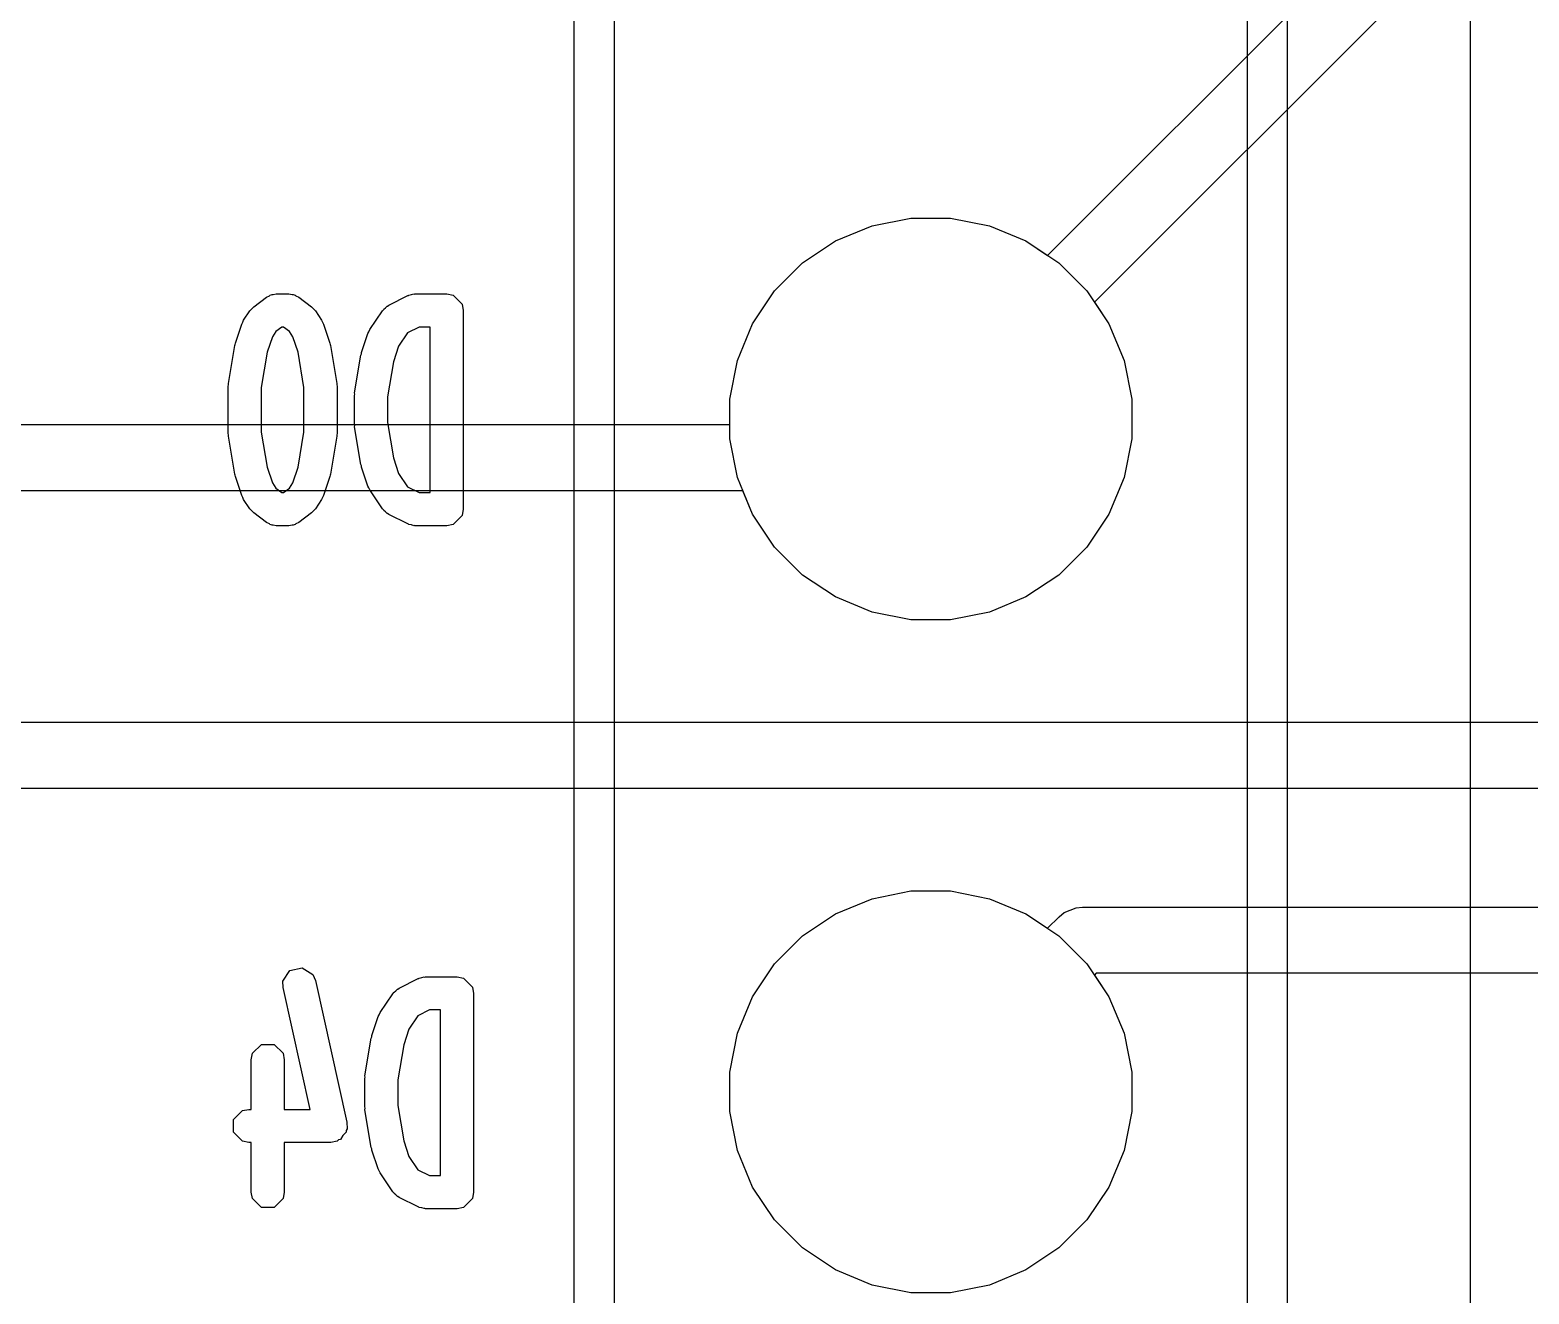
# Model space of a CAD drawing. Header units: millimetres. Extents: x 14 to 286, y -133 to -45.
# Drawn here: x 154.34 to 160, y -75.81 to -71.04 of the extents above; entities that cross this region are included whole.
import ezdxf

# ---------------------------------------------------------------- set-up
doc = ezdxf.new("R2010")
doc.units = ezdxf.units.MM
for name, color, linetype, true_color in [('B.Cu', 153, 'CONTINUOUS', 0x4d7fc4), ('B.Mask', 4, 'CONTINUOUS', 0x02ffee), ('B.Silkscreen', 31, 'CONTINUOUS', 0xe8b2a7), ('F.Cu', 13, 'CONTINUOUS', 0xc83434), ('F.Mask', 201, 'CONTINUOUS', 0xd864ff)]:
    doc.layers.add(name, color=color, linetype=linetype, true_color=true_color)

msp = doc.modelspace()

# ---------------------------------------------------------------- linework, layer by layer
at = {"layer": 'B.Cu', "linetype": 'CONTINUOUS'}
for p, q in [((159.7762, -91.892823), (159.7762, -70.946176)), ((157.518803, -71.780811), (157.665311, -71.751669)), ((157.665311, -71.751669), (157.814689, -71.751669)), ((157.814689, -71.751669), (157.961197, -71.780811)), ((157.380796, -71.837976), (157.518803, -71.780811)), ((157.961197, -71.780811), (158.099204, -71.837976)), ((157.256592, -71.920966), (157.380796, -71.837976)), ((158.099204, -71.837976), (158.223408, -71.920966)), ((157.150966, -72.026592), (157.256592, -71.920966)), ((158.223408, -71.920966), (158.329034, -72.026592)), ((157.067976, -72.150796), (157.150966, -72.026592)), ((158.329034, -72.026592), (158.412024, -72.150796)), ((157.010811, -72.288803), (157.067976, -72.150796)), ((158.412024, -72.150796), (158.469189, -72.288803)), ((156.981669, -72.435311), (157.010811, -72.288803)), ((158.469189, -72.288803), (158.498331, -72.435311)), ((156.981669, -72.584689), (156.981669, -72.435311)), ((158.498331, -72.435311), (158.498331, -72.584689)), ((157.010811, -72.731197), (156.981669, -72.584689)), ((158.498331, -72.584689), (158.469189, -72.731197)), ((157.067976, -72.869204), (157.010811, -72.731197)), ((158.469189, -72.731197), (158.412024, -72.869204)), ((157.150966, -72.993408), (157.067976, -72.869204)), ((158.412024, -72.869204), (158.329034, -72.993408)), ((157.256592, -73.099034), (157.150966, -72.993408)), ((158.329034, -72.993408), (158.223408, -73.099034)), ((157.380796, -73.182024), (157.256592, -73.099034)), ((158.223408, -73.099034), (158.099204, -73.182024)), ((157.518803, -73.239189), (157.380796, -73.182024)), ((158.099204, -73.182024), (157.961197, -73.239189)), ((157.665311, -73.268331), (157.518803, -73.239189)), ((157.961197, -73.239189), (157.814689, -73.268331)), ((157.814689, -73.268331), (157.665311, -73.268331)), ((157.518803, -74.320811), (157.665311, -74.291669)), ((157.665311, -74.291669), (157.814689, -74.291669)), ((157.814689, -74.291669), (157.961197, -74.320811)), ((157.380796, -74.377976), (157.518803, -74.320811)), ((157.961197, -74.320811), (158.099204, -74.377976)), ((157.256592, -74.460966), (157.380796, -74.377976)), ((158.099204, -74.377976), (158.223408, -74.460966)), ((157.150966, -74.566592), (157.256592, -74.460966)), ((158.223408, -74.460966), (158.329034, -74.566592)), ((157.067976, -74.690796), (157.150966, -74.566592)), ((158.329034, -74.566592), (158.412024, -74.690796)), ((157.010811, -74.828803), (157.067976, -74.690796)), ((158.412024, -74.690796), (158.469189, -74.828803)), ((156.981669, -74.975311), (157.010811, -74.828803)), ((158.469189, -74.828803), (158.498331, -74.975311)), ((156.981669, -75.124689), (156.981669, -74.975311)), ((158.498331, -74.975311), (158.498331, -75.124689)), ((157.010811, -75.271197), (156.981669, -75.124689)), ((158.498331, -75.124689), (158.469189, -75.271197)), ((157.067976, -75.409204), (157.010811, -75.271197)), ((158.469189, -75.271197), (158.412024, -75.409204)), ((157.150966, -75.533408), (157.067976, -75.409204)), ((158.412024, -75.409204), (158.329034, -75.533408)), ((157.256592, -75.639034), (157.150966, -75.533408)), ((158.329034, -75.533408), (158.223408, -75.639034)), ((157.380796, -75.722024), (157.256592, -75.639034)), ((158.223408, -75.639034), (158.099204, -75.722024)), ((157.518803, -75.779189), (157.380796, -75.722024)), ((158.099204, -75.722024), (157.961197, -75.779189)), ((157.665311, -75.808331), (157.518803, -75.779189)), ((157.961197, -75.779189), (157.814689, -75.808331)), ((157.814689, -75.808331), (157.665311, -75.808331))]:
    msp.add_line(p, q, dxfattribs=at)
at = {"layer": 'B.Mask', "linetype": 'CONTINUOUS'}
for p, q in [((157.518803, -71.780811), (157.665311, -71.751669)), ((157.665311, -71.751669), (157.814689, -71.751669)), ((157.814689, -71.751669), (157.961197, -71.780811)), ((157.380796, -71.837976), (157.518803, -71.780811)), ((157.961197, -71.780811), (158.099204, -71.837976)), ((157.256592, -71.920966), (157.380796, -71.837976)), ((158.099204, -71.837976), (158.223408, -71.920966)), ((157.150966, -72.026592), (157.256592, -71.920966)), ((158.223408, -71.920966), (158.329034, -72.026592)), ((157.067976, -72.150796), (157.150966, -72.026592)), ((158.329034, -72.026592), (158.412024, -72.150796)), ((157.010811, -72.288803), (157.067976, -72.150796)), ((158.412024, -72.150796), (158.469189, -72.288803)), ((156.981669, -72.435311), (157.010811, -72.288803)), ((158.469189, -72.288803), (158.498331, -72.435311)), ((156.981669, -72.584689), (156.981669, -72.435311)), ((158.498331, -72.435311), (158.498331, -72.584689)), ((157.010811, -72.731197), (156.981669, -72.584689)), ((158.498331, -72.584689), (158.469189, -72.731197)), ((157.067976, -72.869204), (157.010811, -72.731197)), ((158.469189, -72.731197), (158.412024, -72.869204)), ((157.150966, -72.993408), (157.067976, -72.869204)), ((158.412024, -72.869204), (158.329034, -72.993408)), ((157.256592, -73.099034), (157.150966, -72.993408)), ((158.329034, -72.993408), (158.223408, -73.099034)), ((157.380796, -73.182024), (157.256592, -73.099034)), ((158.223408, -73.099034), (158.099204, -73.182024)), ((157.518803, -73.239189), (157.380796, -73.182024)), ((158.099204, -73.182024), (157.961197, -73.239189)), ((157.665311, -73.268331), (157.518803, -73.239189)), ((157.961197, -73.239189), (157.814689, -73.268331)), ((157.814689, -73.268331), (157.665311, -73.268331)), ((157.518803, -74.320811), (157.665311, -74.291669)), ((157.665311, -74.291669), (157.814689, -74.291669)), ((157.814689, -74.291669), (157.961197, -74.320811)), ((157.380796, -74.377976), (157.518803, -74.320811)), ((157.961197, -74.320811), (158.099204, -74.377976)), ((157.256592, -74.460966), (157.380796, -74.377976)), ((158.099204, -74.377976), (158.223408, -74.460966)), ((157.150966, -74.566592), (157.256592, -74.460966)), ((158.223408, -74.460966), (158.329034, -74.566592)), ((157.067976, -74.690796), (157.150966, -74.566592)), ((158.329034, -74.566592), (158.412024, -74.690796)), ((157.010811, -74.828803), (157.067976, -74.690796)), ((158.412024, -74.690796), (158.469189, -74.828803)), ((156.981669, -74.975311), (157.010811, -74.828803)), ((158.469189, -74.828803), (158.498331, -74.975311)), ((156.981669, -75.124689), (156.981669, -74.975311)), ((158.498331, -74.975311), (158.498331, -75.124689)), ((157.010811, -75.271197), (156.981669, -75.124689)), ((158.498331, -75.124689), (158.469189, -75.271197)), ((157.067976, -75.409204), (157.010811, -75.271197)), ((158.469189, -75.271197), (158.412024, -75.409204)), ((157.150966, -75.533408), (157.067976, -75.409204)), ((158.412024, -75.409204), (158.329034, -75.533408)), ((157.256592, -75.639034), (157.150966, -75.533408)), ((158.329034, -75.533408), (158.223408, -75.639034)), ((157.380796, -75.722024), (157.256592, -75.639034)), ((158.223408, -75.639034), (158.099204, -75.722024)), ((157.518803, -75.779189), (157.380796, -75.722024)), ((158.099204, -75.722024), (157.961197, -75.779189)), ((157.665311, -75.808331), (157.518803, -75.779189)), ((157.961197, -75.779189), (157.814689, -75.808331)), ((157.814689, -75.808331), (157.665311, -75.808331))]:
    msp.add_line(p, q, dxfattribs=at)
at = {"layer": 'B.Silkscreen', "linetype": 'CONTINUOUS'}
for p, q in [((159.085, -56), (159.085, -89.02)), ((156.395, -89.02), (156.395, -58.615)), ((156.545, -58.615), (156.545, -88.945)), ((158.935, -88.945), (158.935, -58.615)), ((157.518803, -71.780811), (157.665311, -71.751669)), ((157.665311, -71.751669), (157.814689, -71.751669)), ((157.814689, -71.751669), (157.961197, -71.780811)), ((157.380796, -71.837976), (157.518803, -71.780811)), ((157.961197, -71.780811), (158.099204, -71.837976)), ((157.256592, -71.920966), (157.380796, -71.837976)), ((158.099204, -71.837976), (158.223408, -71.920966)), ((157.150966, -72.026592), (157.256592, -71.920966)), ((158.223408, -71.920966), (158.329034, -72.026592)), ((155.185671, -72.086178), (155.23329, -72.050464)), ((155.23329, -72.050464), (155.24451, -72.045083)), ((155.24451, -72.045083), (155.246872, -72.042722)), ((155.246872, -72.042722), (155.251251, -72.04185)), ((155.251251, -72.04185), (155.25528, -72.039919)), ((155.25528, -72.039919), (155.258587, -72.040391)), ((155.258587, -72.040391), (155.27079, -72.037964)), ((155.27079, -72.037964), (155.318409, -72.037964)), ((155.318409, -72.037964), (155.330615, -72.040392)), ((155.330615, -72.040392), (155.33392, -72.03992)), ((155.33392, -72.03992), (155.337945, -72.04185)), ((155.337945, -72.04185), (155.342327, -72.042722)), ((155.342327, -72.042722), (155.344688, -72.045083)), ((155.344688, -72.045083), (155.355909, -72.050464)), ((155.355909, -72.050464), (155.403528, -72.086178)), ((155.69522, -72.080276), (155.766648, -72.044562)), ((155.766648, -72.044562), (155.769667, -72.043735)), ((155.769667, -72.043735), (155.770681, -72.042722)), ((155.770681, -72.042722), (155.7805, -72.040768)), ((155.7805, -72.040768), (155.790169, -72.038121)), ((155.790169, -72.038121), (155.791529, -72.038574)), ((155.791529, -72.038574), (155.794599, -72.037964)), ((155.794599, -72.037964), (155.913647, -72.037964)), ((155.913647, -72.037964), (155.937565, -72.042722)), ((155.937565, -72.042722), (155.971389, -72.076546)), ((157.067976, -72.150796), (157.150966, -72.026592)), ((158.329034, -72.026592), (158.412024, -72.150796)), ((155.147358, -72.137223), (155.171168, -72.101509)), ((155.171168, -72.101509), (155.178625, -72.094036)), ((155.178625, -72.094036), (155.185671, -72.086178)), ((155.403528, -72.086178), (155.410583, -72.094046)), ((155.410583, -72.094046), (155.418031, -72.10151)), ((155.418031, -72.10151), (155.441841, -72.137224)), ((155.623549, -72.172938), (155.671168, -72.101509)), ((155.671168, -72.101509), (155.675212, -72.097456)), ((155.675212, -72.097456), (155.675955, -72.095228)), ((155.675955, -72.095228), (155.682522, -72.09013)), ((155.682522, -72.09013), (155.688394, -72.084247)), ((155.688394, -72.084247), (155.690697, -72.083786)), ((155.690697, -72.083786), (155.69522, -72.080276)), ((155.971389, -72.076546), (155.976147, -72.100464)), ((155.976147, -72.100464), (155.976147, -72.850464)), ((155.116259, -72.223557), (155.140068, -72.152128)), ((155.140068, -72.152128), (155.144186, -72.144903)), ((155.144186, -72.144903), (155.147358, -72.137223)), ((155.291623, -72.162964), (155.269236, -72.179754)), ((155.297576, -72.162964), (155.291623, -72.162964)), ((155.319964, -72.179755), (155.297576, -72.162964)), ((155.441841, -72.137224), (155.445014, -72.144909)), ((155.445014, -72.144909), (155.44913, -72.152128)), ((155.44913, -72.152128), (155.47294, -72.223557)), ((155.809354, -72.162964), (155.765966, -72.184657)), ((155.851147, -72.162964), (155.809354, -72.162964)), ((155.851147, -72.787964), (155.851147, -72.162964)), ((157.010811, -72.288803), (157.067976, -72.150796)), ((158.412024, -72.150796), (158.469189, -72.288803)), ((155.115643, -72.228439), (155.116259, -72.223557)), ((155.256006, -72.199597), (155.236396, -72.258431)), ((155.269236, -72.179754), (155.256006, -72.199597)), ((155.33319, -72.199595), (155.319964, -72.179755)), ((155.352803, -72.258433), (155.33319, -72.199595)), ((155.47294, -72.223557), (155.473555, -72.22844)), ((155.592449, -72.25927), (155.616259, -72.187842)), ((155.616259, -72.187842), (155.620377, -72.180618)), ((155.620377, -72.180618), (155.623549, -72.172938)), ((155.765966, -72.184657), (155.732198, -72.235309)), ((155.090092, -72.375903), (155.113902, -72.233045)), ((155.113902, -72.233045), (155.115643, -72.228439)), ((155.236396, -72.258431), (155.214242, -72.391353)), ((155.374956, -72.391351), (155.352803, -72.258433)), ((155.473555, -72.22844), (155.475297, -72.233046)), ((155.475297, -72.233046), (155.499106, -72.375903)), ((155.566283, -72.411617), (155.590092, -72.268761)), ((155.590092, -72.268761), (155.591833, -72.264156)), ((155.591833, -72.264156), (155.592449, -72.25927)), ((155.732198, -72.235309), (155.712585, -72.294148)), ((155.712585, -72.294148), (155.690433, -72.427066)), ((156.981669, -72.435311), (157.010811, -72.288803)), ((158.469189, -72.288803), (158.498331, -72.435311)), ((155.089242, -72.386178), (155.090253, -72.38109)), ((155.089242, -72.56475), (155.089242, -72.386178)), ((155.090253, -72.38109), (155.090092, -72.375903)), ((155.214242, -72.391353), (155.214242, -72.559574)), ((155.374956, -72.559576), (155.374956, -72.391351)), ((155.499106, -72.375903), (155.498943, -72.38109)), ((155.498943, -72.38109), (155.499956, -72.386178)), ((155.499956, -72.386178), (155.499956, -72.56475)), ((155.565433, -72.421892), (155.566445, -72.416804)), ((155.565433, -72.529035), (155.565433, -72.421892)), ((155.566445, -72.416804), (155.566283, -72.411617)), ((155.690433, -72.427066), (155.690433, -72.52386)), ((156.981669, -72.584689), (156.981669, -72.435311)), ((158.498331, -72.435311), (158.498331, -72.584689)), ((155.214242, -72.559574), (155.236395, -72.692496)), ((155.352803, -72.692493), (155.374956, -72.559576)), ((155.566445, -72.534122), (155.565433, -72.529035)), ((155.566283, -72.53931), (155.566445, -72.534122)), ((155.590092, -72.682166), (155.566283, -72.53931)), ((155.690433, -72.52386), (155.712586, -72.65678)), ((155.090253, -72.569837), (155.089242, -72.56475)), ((155.090092, -72.575025), (155.090253, -72.569837)), ((155.113902, -72.717883), (155.090092, -72.575025)), ((155.499106, -72.575025), (155.475297, -72.717882)), ((155.499956, -72.56475), (155.498943, -72.569837)), ((155.498943, -72.569837), (155.499106, -72.575025)), ((157.010811, -72.731197), (156.981669, -72.584689)), ((158.498331, -72.584689), (158.469189, -72.731197)), ((155.712586, -72.65678), (155.732198, -72.715617)), ((155.115643, -72.722488), (155.113902, -72.717883)), ((155.116259, -72.727371), (155.115643, -72.722488)), ((155.140068, -72.798799), (155.116259, -72.727371)), ((155.236395, -72.692496), (155.256007, -72.751331)), ((155.33319, -72.751331), (155.352803, -72.692493)), ((155.47294, -72.727372), (155.44913, -72.7988)), ((155.473555, -72.722486), (155.47294, -72.727372)), ((155.475297, -72.717882), (155.473555, -72.722486)), ((155.591833, -72.686771), (155.590092, -72.682166)), ((155.592449, -72.691656), (155.591833, -72.686771)), ((155.616259, -72.763086), (155.592449, -72.691656)), ((155.732198, -72.715617), (155.765966, -72.76627)), ((157.067976, -72.869204), (157.010811, -72.731197)), ((158.469189, -72.731197), (158.412024, -72.869204)), ((155.256007, -72.751331), (155.269235, -72.771173)), ((155.269235, -72.771173), (155.291623, -72.787964)), ((155.291623, -72.787964), (155.297576, -72.787964)), ((155.297576, -72.787964), (155.319962, -72.771174)), ((155.319962, -72.771174), (155.33319, -72.751331)), ((155.620377, -72.770309), (155.616259, -72.763086)), ((155.623549, -72.77799), (155.620377, -72.770309)), ((155.671168, -72.849419), (155.623549, -72.77799)), ((155.765966, -72.76627), (155.809354, -72.787964)), ((155.809354, -72.787964), (155.851147, -72.787964)), ((155.144184, -72.806019), (155.140068, -72.798799)), ((155.147358, -72.813704), (155.144184, -72.806019)), ((155.171168, -72.849419), (155.147358, -72.813704)), ((155.441841, -72.813702), (155.418032, -72.849418)), ((155.445011, -72.806023), (155.441841, -72.813702)), ((155.44913, -72.7988), (155.445011, -72.806023)), ((155.178625, -72.856891), (155.171168, -72.849419)), ((155.185671, -72.86475), (155.178625, -72.856891)), ((155.23329, -72.900464), (155.185671, -72.86475)), ((155.24451, -72.905844), (155.23329, -72.900464)), ((155.355909, -72.900464), (155.344688, -72.905844)), ((155.403528, -72.86475), (155.355909, -72.900464)), ((155.410574, -72.856891), (155.403528, -72.86475)), ((155.418032, -72.849418), (155.410574, -72.856891)), ((155.675212, -72.853471), (155.671168, -72.849419)), ((155.675955, -72.8557), (155.675212, -72.853471)), ((155.682522, -72.860797), (155.675955, -72.8557)), ((155.688394, -72.866681), (155.682522, -72.860797)), ((155.690697, -72.867141), (155.688394, -72.866681)), ((155.69522, -72.870652), (155.690697, -72.867141)), ((155.766648, -72.906366), (155.69522, -72.870652)), ((155.971389, -72.874382), (155.937565, -72.908206)), ((155.976147, -72.850464), (155.971389, -72.874382)), ((157.150966, -72.993408), (157.067976, -72.869204)), ((158.412024, -72.869204), (158.329034, -72.993408)), ((155.246872, -72.908206), (155.24451, -72.905844)), ((155.251251, -72.909077), (155.246872, -72.908206)), ((155.25528, -72.911009), (155.251251, -72.909077)), ((155.258587, -72.910536), (155.25528, -72.911009)), ((155.27079, -72.912964), (155.258587, -72.910536)), ((155.318409, -72.912964), (155.27079, -72.912964)), ((155.330615, -72.910535), (155.318409, -72.912964)), ((155.33392, -72.911008), (155.330615, -72.910535)), ((155.337945, -72.909077), (155.33392, -72.911008)), ((155.342327, -72.908206), (155.337945, -72.909077)), ((155.344688, -72.905844), (155.342327, -72.908206)), ((155.769667, -72.907192), (155.766648, -72.906366)), ((155.770681, -72.908206), (155.769667, -72.907192)), ((155.7805, -72.910159), (155.770681, -72.908206)), ((155.790169, -72.912807), (155.7805, -72.910159)), ((155.791529, -72.912353), (155.790169, -72.912807)), ((155.794599, -72.912964), (155.791529, -72.912353)), ((155.913647, -72.912964), (155.794599, -72.912964)), ((155.937565, -72.908206), (155.913647, -72.912964)), ((157.256592, -73.099034), (157.150966, -72.993408)), ((158.329034, -72.993408), (158.223408, -73.099034)), ((157.380796, -73.182024), (157.256592, -73.099034)), ((158.223408, -73.099034), (158.099204, -73.182024)), ((157.518803, -73.239189), (157.380796, -73.182024)), ((158.099204, -73.182024), (157.961197, -73.239189)), ((157.665311, -73.268331), (157.518803, -73.239189)), ((157.961197, -73.239189), (157.814689, -73.268331)), ((157.814689, -73.268331), (157.665311, -73.268331)), ((157.518803, -74.320811), (157.665311, -74.291669)), ((157.665311, -74.291669), (157.814689, -74.291669)), ((157.814689, -74.291669), (157.961197, -74.320811)), ((157.380796, -74.377976), (157.518803, -74.320811)), ((157.961197, -74.320811), (158.099204, -74.377976)), ((157.256592, -74.460966), (157.380796, -74.377976)), ((158.099204, -74.377976), (158.223408, -74.460966)), ((157.150966, -74.566592), (157.256592, -74.460966)), ((158.223408, -74.460966), (158.329034, -74.566592)), ((155.295853, -74.631927), (155.321535, -74.591572)), ((155.321535, -74.591572), (155.368232, -74.581194)), ((155.368232, -74.581194), (155.408587, -74.606876)), ((157.067976, -74.690796), (157.150966, -74.566592)), ((158.329034, -74.566592), (158.412024, -74.690796)), ((155.296397, -74.656308), (155.295853, -74.631927)), ((155.408587, -74.606876), (155.418421, -74.629192)), ((155.418421, -74.629192), (155.537468, -75.164906)), ((155.73422, -74.658276), (155.805648, -74.622562)), ((155.805648, -74.622562), (155.808667, -74.621735)), ((155.808667, -74.621735), (155.809681, -74.620722)), ((155.809681, -74.620722), (155.8195, -74.618768)), ((155.8195, -74.618768), (155.829169, -74.616121)), ((155.829169, -74.616121), (155.830529, -74.616574)), ((155.830529, -74.616574), (155.833599, -74.615964)), ((155.833599, -74.615964), (155.952647, -74.615964)), ((155.952647, -74.615964), (155.976565, -74.620722)), ((155.976565, -74.620722), (156.010389, -74.654546)), ((156.010389, -74.654546), (156.015147, -74.678464)), ((155.398542, -75.115964), (155.296397, -74.656308)), ((155.662549, -74.750938), (155.710168, -74.679509)), ((155.710168, -74.679509), (155.714212, -74.675456)), ((155.714212, -74.675456), (155.714955, -74.673228)), ((155.714955, -74.673228), (155.721522, -74.66813)), ((155.721522, -74.66813), (155.727394, -74.662247)), ((155.727394, -74.662247), (155.729697, -74.661786)), ((155.729697, -74.661786), (155.73422, -74.658276)), ((156.015147, -74.678464), (156.015147, -75.428464)), ((157.010811, -74.828803), (157.067976, -74.690796)), ((158.412024, -74.690796), (158.469189, -74.828803)), ((155.631449, -74.83727), (155.655259, -74.765842)), ((155.655259, -74.765842), (155.659377, -74.758618)), ((155.659377, -74.758618), (155.662549, -74.750938)), ((155.804966, -74.762657), (155.771198, -74.813309)), ((155.848354, -74.740964), (155.804966, -74.762657)), ((155.890147, -74.740964), (155.848354, -74.740964)), ((155.890147, -75.365964), (155.890147, -74.740964)), ((155.771198, -74.813309), (155.751585, -74.872148)), ((155.180619, -74.904546), (155.214443, -74.870722)), ((155.214443, -74.870722), (155.262279, -74.870722)), ((155.262279, -74.870722), (155.296103, -74.904546)), ((155.605283, -74.989617), (155.629092, -74.846761)), ((155.629092, -74.846761), (155.630833, -74.842156)), ((155.630833, -74.842156), (155.631449, -74.83727)), ((155.751585, -74.872148), (155.729433, -75.005066)), ((156.981669, -74.975311), (157.010811, -74.828803)), ((158.469189, -74.828803), (158.498331, -74.975311)), ((155.175861, -74.928464), (155.180619, -74.904546)), ((155.175861, -75.115964), (155.175861, -74.928464)), ((155.296103, -74.904546), (155.300861, -74.928464)), ((155.300861, -74.928464), (155.300861, -75.115964)), ((155.604433, -74.999892), (155.605445, -74.994804)), ((155.605445, -74.994804), (155.605283, -74.989617)), ((156.981669, -75.124689), (156.981669, -74.975311)), ((158.498331, -74.975311), (158.498331, -75.124689)), ((155.604433, -75.107035), (155.604433, -74.999892)), ((155.729433, -75.005066), (155.729433, -75.10186)), ((155.605445, -75.112122), (155.604433, -75.107035)), ((155.729433, -75.10186), (155.751586, -75.23478)), ((155.109191, -75.154546), (155.143015, -75.120722)), ((155.109191, -75.202382), (155.109191, -75.154546)), ((155.143015, -75.120722), (155.166933, -75.115964)), ((155.166933, -75.115964), (155.175861, -75.115964)), ((155.300861, -75.115964), (155.398542, -75.115964)), ((155.537468, -75.164906), (155.538012, -75.189287)), ((155.605283, -75.11731), (155.605445, -75.112122)), ((155.629092, -75.260166), (155.605283, -75.11731)), ((157.010811, -75.271197), (156.981669, -75.124689)), ((158.498331, -75.124689), (158.469189, -75.271197)), ((155.143015, -75.236206), (155.109191, -75.202382)), ((155.521767, -75.214812), (155.51233, -75.229642)), ((155.534198, -75.202382), (155.521767, -75.214812)), ((155.538012, -75.189287), (155.534198, -75.19528)), ((155.534198, -75.19528), (155.534198, -75.202382)), ((155.166933, -75.240964), (155.143015, -75.236206)), ((155.175861, -75.240964), (155.166933, -75.240964)), ((155.175861, -75.428464), (155.175861, -75.240964)), ((155.476456, -75.240964), (155.300861, -75.240964)), ((155.300861, -75.240964), (155.300861, -75.428464)), ((155.500374, -75.236206), (155.476456, -75.240964)), ((155.505397, -75.231182), (155.500374, -75.236206)), ((155.51233, -75.229642), (155.505397, -75.231182)), ((155.630833, -75.264771), (155.629092, -75.260166)), ((155.631449, -75.269656), (155.630833, -75.264771)), ((155.655259, -75.341086), (155.631449, -75.269656)), ((155.751586, -75.23478), (155.771198, -75.293617)), ((157.067976, -75.409204), (157.010811, -75.271197)), ((158.469189, -75.271197), (158.412024, -75.409204)), ((155.771198, -75.293617), (155.804966, -75.34427)), ((155.659377, -75.348309), (155.655259, -75.341086)), ((155.662549, -75.35599), (155.659377, -75.348309)), ((155.710168, -75.427419), (155.662549, -75.35599)), ((155.804966, -75.34427), (155.848354, -75.365964)), ((155.848354, -75.365964), (155.890147, -75.365964)), ((155.180619, -75.452382), (155.175861, -75.428464)), ((155.300861, -75.428464), (155.296103, -75.452382)), ((155.714212, -75.431471), (155.710168, -75.427419)), ((155.714955, -75.4337), (155.714212, -75.431471)), ((155.721522, -75.438797), (155.714955, -75.4337)), ((155.727394, -75.444681), (155.721522, -75.438797)), ((155.729697, -75.445141), (155.727394, -75.444681)), ((155.73422, -75.448652), (155.729697, -75.445141)), ((156.015147, -75.428464), (156.010389, -75.452382)), ((157.150966, -75.533408), (157.067976, -75.409204)), ((158.412024, -75.409204), (158.329034, -75.533408)), ((155.214443, -75.486206), (155.180619, -75.452382)), ((155.262279, -75.486206), (155.214443, -75.486206)), ((155.296103, -75.452382), (155.262279, -75.486206)), ((155.805648, -75.484366), (155.73422, -75.448652)), ((155.808667, -75.485192), (155.805648, -75.484366)), ((155.809681, -75.486206), (155.808667, -75.485192)), ((155.8195, -75.488159), (155.809681, -75.486206)), ((155.829169, -75.490807), (155.8195, -75.488159)), ((155.830529, -75.490353), (155.829169, -75.490807)), ((155.833599, -75.490964), (155.830529, -75.490353)), ((155.952647, -75.490964), (155.833599, -75.490964)), ((155.976565, -75.486206), (155.952647, -75.490964)), ((156.010389, -75.452382), (155.976565, -75.486206)), ((157.256592, -75.639034), (157.150966, -75.533408)), ((158.329034, -75.533408), (158.223408, -75.639034)), ((157.380796, -75.722024), (157.256592, -75.639034)), ((158.223408, -75.639034), (158.099204, -75.722024)), ((157.518803, -75.779189), (157.380796, -75.722024)), ((158.099204, -75.722024), (157.961197, -75.779189)), ((157.665311, -75.808331), (157.518803, -75.779189)), ((157.961197, -75.779189), (157.814689, -75.808331)), ((157.814689, -75.808331), (157.665311, -75.808331))]:
    msp.add_line(p, q, dxfattribs=at)
at = {"layer": 'F.Cu', "linetype": 'CONTINUOUS'}
for p, q in [((158.180756, -71.892467), (159.8231, -70.250124)), ((160.036488, -70.390288), (158.357532, -72.069243)), ((157.518803, -71.780811), (157.665311, -71.751669)), ((157.665311, -71.751669), (157.814689, -71.751669)), ((157.814689, -71.751669), (157.961197, -71.780811)), ((157.380796, -71.837976), (157.518803, -71.780811)), ((157.961197, -71.780811), (158.099204, -71.837976)), ((157.256592, -71.920966), (157.380796, -71.837976)), ((158.099204, -71.837976), (158.180756, -71.892467)), ((157.150966, -72.026592), (157.256592, -71.920966)), ((157.067976, -72.150796), (157.150966, -72.026592)), ((158.357532, -72.069243), (158.412024, -72.150796)), ((157.010811, -72.288803), (157.067976, -72.150796)), ((158.412024, -72.150796), (158.469189, -72.288803)), ((156.981669, -72.435311), (157.010811, -72.288803)), ((158.469189, -72.288803), (158.498331, -72.435311)), ((156.981669, -72.5312), (156.981669, -72.435311)), ((158.498331, -72.435311), (158.498331, -72.584689)), ((150.548378, -72.5312), (156.981669, -72.5312)), ((158.498331, -72.584689), (158.469189, -72.731197)), ((158.469189, -72.731197), (158.412024, -72.869204)), ((157.031523, -72.7812), (150.548378, -72.7812)), ((157.067976, -72.869204), (157.031523, -72.7812)), ((157.150966, -72.993408), (157.067976, -72.869204)), ((158.412024, -72.869204), (158.329034, -72.993408)), ((157.256592, -73.099034), (157.150966, -72.993408)), ((158.329034, -72.993408), (158.223408, -73.099034)), ((157.380796, -73.182024), (157.256592, -73.099034)), ((158.223408, -73.099034), (158.099204, -73.182024)), ((157.518803, -73.239189), (157.380796, -73.182024)), ((158.099204, -73.182024), (157.961197, -73.239189)), ((157.665311, -73.268331), (157.518803, -73.239189)), ((157.961197, -73.239189), (157.814689, -73.268331)), ((157.814689, -73.268331), (157.665311, -73.268331)), ((142.787078, -73.655), (163.46, -73.655)), ((163.408224, -73.905), (142.787078, -73.905)), ((157.518803, -74.320811), (157.665311, -74.291669)), ((157.665311, -74.291669), (157.814689, -74.291669)), ((157.814689, -74.291669), (157.961197, -74.320811)), ((157.380796, -74.377976), (157.518803, -74.320811)), ((157.961197, -74.320811), (158.099204, -74.377976)), ((158.243154, -74.373466), (158.288214, -74.354802)), ((158.288214, -74.354802), (158.3126, -74.3524)), ((158.3126, -74.3524), (162.827022, -74.3524)), ((157.256592, -74.460966), (157.380796, -74.377976)), ((158.099204, -74.377976), (158.180756, -74.432467)), ((158.180756, -74.432467), (158.224212, -74.389011)), ((158.224212, -74.389011), (158.243154, -74.373466)), ((157.150966, -74.566592), (157.256592, -74.460966)), ((157.067976, -74.690796), (157.150966, -74.566592)), ((158.364377, -74.6024), (158.357532, -74.609243)), ((158.357532, -74.609243), (158.412024, -74.690796)), ((162.827022, -74.6024), (158.364377, -74.6024)), ((157.010811, -74.828803), (157.067976, -74.690796)), ((158.412024, -74.690796), (158.469189, -74.828803)), ((156.981669, -74.975311), (157.010811, -74.828803)), ((158.469189, -74.828803), (158.498331, -74.975311)), ((156.981669, -75.124689), (156.981669, -74.975311)), ((158.498331, -74.975311), (158.498331, -75.124689)), ((157.010811, -75.271197), (156.981669, -75.124689)), ((158.498331, -75.124689), (158.469189, -75.271197)), ((157.067976, -75.409204), (157.010811, -75.271197)), ((158.469189, -75.271197), (158.412024, -75.409204)), ((157.150966, -75.533408), (157.067976, -75.409204)), ((158.412024, -75.409204), (158.329034, -75.533408)), ((157.256592, -75.639034), (157.150966, -75.533408)), ((158.329034, -75.533408), (158.223408, -75.639034)), ((157.380796, -75.722024), (157.256592, -75.639034)), ((158.223408, -75.639034), (158.099204, -75.722024)), ((157.518803, -75.779189), (157.380796, -75.722024)), ((158.099204, -75.722024), (157.961197, -75.779189)), ((157.665311, -75.808331), (157.518803, -75.779189)), ((157.961197, -75.779189), (157.814689, -75.808331)), ((157.814689, -75.808331), (157.665311, -75.808331))]:
    msp.add_line(p, q, dxfattribs=at)
at = {"layer": 'F.Mask', "linetype": 'CONTINUOUS'}
for p, q in [((157.518803, -71.780811), (157.665311, -71.751669)), ((157.665311, -71.751669), (157.814689, -71.751669)), ((157.814689, -71.751669), (157.961197, -71.780811)), ((157.380796, -71.837976), (157.518803, -71.780811)), ((157.961197, -71.780811), (158.099204, -71.837976)), ((157.256592, -71.920966), (157.380796, -71.837976)), ((158.099204, -71.837976), (158.223408, -71.920966)), ((157.150966, -72.026592), (157.256592, -71.920966)), ((158.223408, -71.920966), (158.329034, -72.026592)), ((157.067976, -72.150796), (157.150966, -72.026592)), ((158.329034, -72.026592), (158.412024, -72.150796)), ((157.010811, -72.288803), (157.067976, -72.150796)), ((158.412024, -72.150796), (158.469189, -72.288803)), ((156.981669, -72.435311), (157.010811, -72.288803)), ((158.469189, -72.288803), (158.498331, -72.435311)), ((156.981669, -72.584689), (156.981669, -72.435311)), ((158.498331, -72.435311), (158.498331, -72.584689)), ((157.010811, -72.731197), (156.981669, -72.584689)), ((158.498331, -72.584689), (158.469189, -72.731197)), ((157.067976, -72.869204), (157.010811, -72.731197)), ((158.469189, -72.731197), (158.412024, -72.869204)), ((157.150966, -72.993408), (157.067976, -72.869204)), ((158.412024, -72.869204), (158.329034, -72.993408)), ((157.256592, -73.099034), (157.150966, -72.993408)), ((158.329034, -72.993408), (158.223408, -73.099034)), ((157.380796, -73.182024), (157.256592, -73.099034)), ((158.223408, -73.099034), (158.099204, -73.182024)), ((157.518803, -73.239189), (157.380796, -73.182024)), ((158.099204, -73.182024), (157.961197, -73.239189)), ((157.665311, -73.268331), (157.518803, -73.239189)), ((157.961197, -73.239189), (157.814689, -73.268331)), ((157.814689, -73.268331), (157.665311, -73.268331)), ((157.518803, -74.320811), (157.665311, -74.291669)), ((157.665311, -74.291669), (157.814689, -74.291669)), ((157.814689, -74.291669), (157.961197, -74.320811)), ((157.380796, -74.377976), (157.518803, -74.320811)), ((157.961197, -74.320811), (158.099204, -74.377976)), ((157.256592, -74.460966), (157.380796, -74.377976)), ((158.099204, -74.377976), (158.223408, -74.460966)), ((157.150966, -74.566592), (157.256592, -74.460966)), ((158.223408, -74.460966), (158.329034, -74.566592)), ((157.067976, -74.690796), (157.150966, -74.566592)), ((158.329034, -74.566592), (158.412024, -74.690796)), ((157.010811, -74.828803), (157.067976, -74.690796)), ((158.412024, -74.690796), (158.469189, -74.828803)), ((156.981669, -74.975311), (157.010811, -74.828803)), ((158.469189, -74.828803), (158.498331, -74.975311)), ((156.981669, -75.124689), (156.981669, -74.975311)), ((158.498331, -74.975311), (158.498331, -75.124689)), ((157.010811, -75.271197), (156.981669, -75.124689)), ((158.498331, -75.124689), (158.469189, -75.271197)), ((157.067976, -75.409204), (157.010811, -75.271197)), ((158.469189, -75.271197), (158.412024, -75.409204)), ((157.150966, -75.533408), (157.067976, -75.409204)), ((158.412024, -75.409204), (158.329034, -75.533408)), ((157.256592, -75.639034), (157.150966, -75.533408)), ((158.329034, -75.533408), (158.223408, -75.639034)), ((157.380796, -75.722024), (157.256592, -75.639034)), ((158.223408, -75.639034), (158.099204, -75.722024)), ((157.518803, -75.779189), (157.380796, -75.722024)), ((158.099204, -75.722024), (157.961197, -75.779189)), ((157.665311, -75.808331), (157.518803, -75.779189)), ((157.961197, -75.779189), (157.814689, -75.808331)), ((157.814689, -75.808331), (157.665311, -75.808331))]:
    msp.add_line(p, q, dxfattribs=at)

doc.saveas('drawing.dxf')
